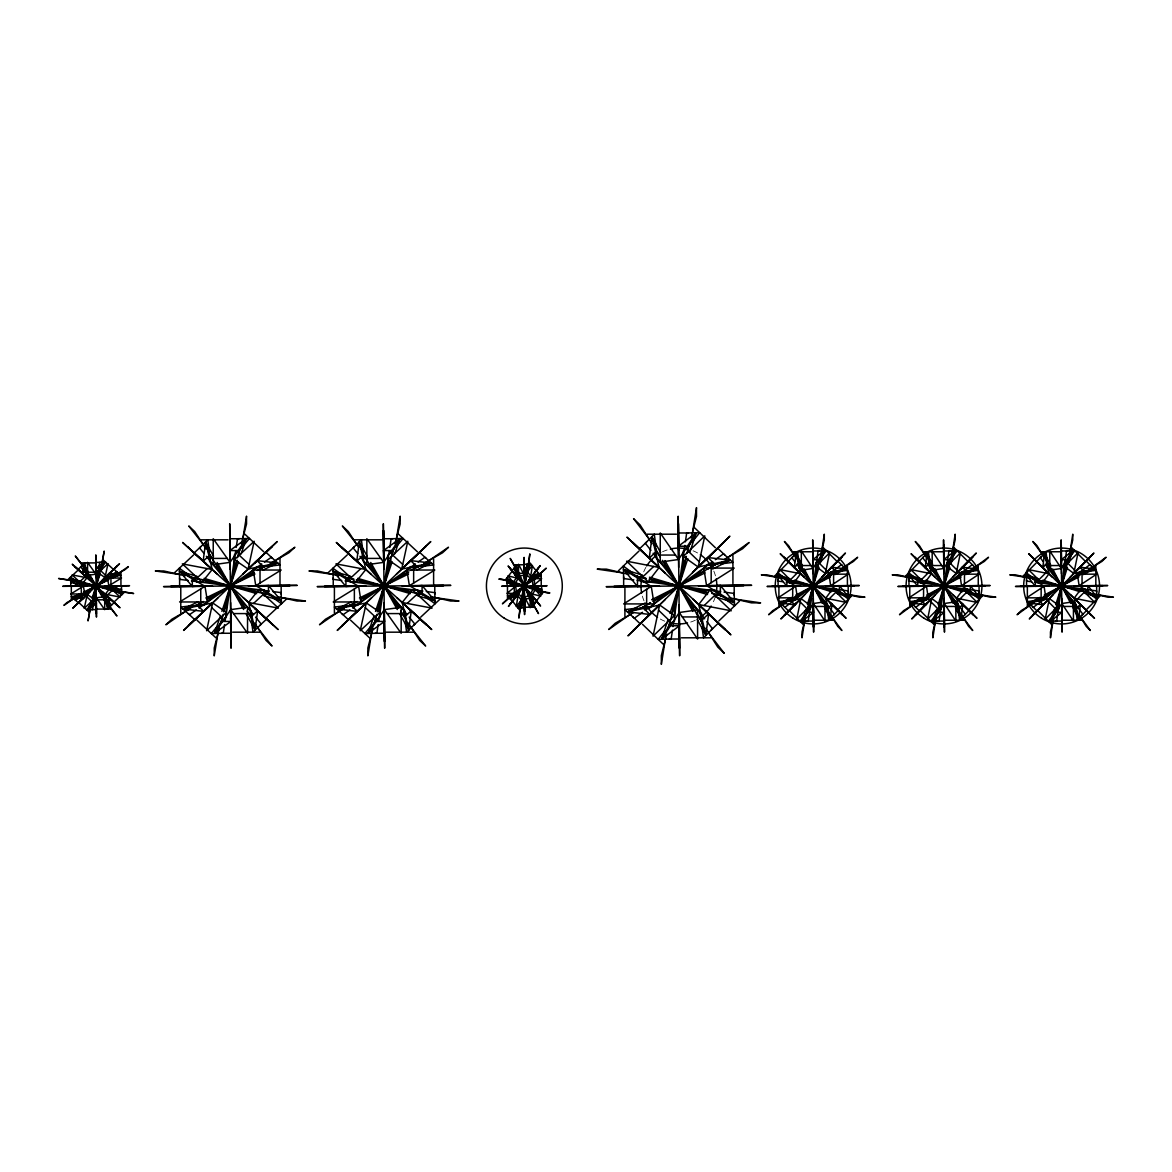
<?xml version="1.0" encoding="UTF-8"?>
<svg xmlns="http://www.w3.org/2000/svg" width="1172" height="1172" viewBox="0 0 1172 1172"><rect width="100%" height="100%" fill="white"/><g stroke="black" fill="none" stroke-linecap="round" stroke-linejoin="round"><path stroke-width="0.75" stroke-dasharray="5 3.75" d="M715.213 597.031A37.929 37.929 0 0 1 711.961 604.635M695.318 620.208A37.929 37.929 0 0 1 689.107 622.537M664.788 621.204A37.929 37.929 0 0 1 658.869 618.201M644.029 600.884A37.929 37.929 0 0 1 641.978 594.6M643.721 571.863A37.929 37.929 0 0 1 645.875 567.365M662.517 551.792A37.929 37.929 0 0 1 668.729 549.463M693.062 550.796A37.929 37.929 0 0 1 698.966 553.799M713.807 571.116A37.929 37.929 0 0 1 715.858 577.4"/><path stroke-width="1.5" d="M520.002 580.667L509.864 568.054L516.046 575.686L515.065 574.632L515.944 565.842L532.777 606.202L533.626 597.368L532.659 596.314L538.842 603.946L536.615 601.295M520.031 608.4L518.859 618.113L520.925 603.829M528.66 563.6L529.847 553.887L527.781 568.171M804.314 577.4L783.746 557.052L796.286 569.358L794.323 567.658L796.096 553.492L798.938 563.043L827.373 608.957L830.245 618.582L824.546 607.726M831.988 604.342L827.373 608.957L830.216 618.508L831.988 604.342L830.025 602.628L842.551 614.948L821.982 594.6M935.183 577.4L914.614 557.052L927.155 569.358L925.191 567.658L926.949 553.492L929.806 563.043L958.227 608.957L961.113 618.582L955.414 607.726M962.842 604.342L958.227 608.957L961.069 618.508L962.842 604.342L960.879 602.628L973.419 614.948L952.851 594.6M1052.178 576.829L1042.772 567.658L1044.545 553.492L1047.387 563.043L1075.808 608.957L1078.694 618.582L1072.995 607.726M1080.423 604.342L1075.808 608.957L1078.665 618.508L1080.423 604.342L1078.474 602.628L1091 614.948L1070.432 594.6M664.978 572.976L632.543 542.211L652.321 560.831L649.215 558.253L652.013 536.835L656.496 551.265L660.393 557.315M662.341 560.333L701.339 620.735L705.822 635.165L708.62 613.747L705.529 611.154L725.292 629.789L692.857 599.024M78.085 569.372L74.818 566.486L83.915 574.778L82.48 573.635L83.769 564.084L88.164 571.877M89.731 580.199L72.254 564.215L87.036 577.752L72.107 574.939L81.967 584.125L87.036 577.752L83.769 564.084L85.834 570.515L106.33 601.573L108.483 607.916L109.772 598.365L108.351 597.207L117.42 605.514L102.521 591.801M205.935 563.571L203.108 561.271L205.671 542.167L210.389 558.487M247.058 611.066L250.984 616.955L255.1 629.833L257.664 610.729L254.837 608.429M359.555 563.571L356.728 561.271L359.291 542.167L363.408 555.045L398.714 608.107M403.769 611.813L408.72 629.833L411.284 610.729L408.457 608.429M672.45 630.17L671.16 639.018L658.151 639.341L664.949 630.858M672.977 626.624L673.754 621.307M674.53 616.018L683.833 552.452M684.096 550.693L684.873 545.376M685.386 541.83L686.689 532.982L699.684 532.659L691.758 542.563M224.57 624.573L223.251 633.261L211.312 633.539L216.908 626.756M225.083 621.101L234.898 556.099M235.162 554.371L235.689 550.899M236.202 547.427L237.52 538.739L249.46 538.461L241.622 547.954M378.19 624.573L376.871 633.261L364.932 633.539L370.528 626.756M378.703 621.101L388.518 556.099M388.782 554.371L389.309 550.899M389.822 547.427L391.14 538.739L403.08 538.461L396.356 546.606M804.402 622.142L802.014 637.802L802.014 631.986L805.193 618.86M821.909 549.858L824.297 534.198L824.297 540.014L820.708 554.796M935.256 622.142L932.868 637.802L932.868 631.986L936.457 617.205M952.763 549.858L955.151 534.198L955.151 540.014L951.576 554.796M1052.852 622.142L1050.464 637.802L1050.464 631.986L1053.643 618.86M1070.358 549.858L1072.746 534.198L1072.746 540.014L1069.157 554.796M665.11 640.674L661.345 664.363L661.345 655.573L666.78 634.037M692.725 531.326L696.49 507.637L696.49 516.427L691.055 537.963M89.79 610.363L88.047 620.926L90.654 607.037M102.462 561.637L104.191 551.074L101.598 564.963M217.699 634.726L214.242 655.851L214.242 648.013L219.428 628.089M243.073 537.274L246.53 516.149L246.53 523.987L241.344 543.911M371.319 634.726L367.862 655.851L367.862 648.013L373.048 628.089M396.693 537.274L400.15 516.149L400.15 523.987L394.964 543.911M526.755 573.518L521.218 602.291L522.976 600.328L522.976 593.135M527.092 571.746L529.744 564.215L524.177 569.709L524.265 571.306L524.192 560.421L524.265 578.353M686.118 556.612L669.168 625.76L661.653 639.136L679.467 625.76L679.189 605.88M686.968 553.155L688.667 546.24L696.183 532.864L690.059 551.719M524.426 607.726L524.514 611.579L524.426 600.694L524.514 602.291L518.976 607.726L529.744 564.215L524.236 575.13L518.522 576.214L518.522 564.274L524.236 575.13L524.118 557.389L524.573 607.726L521.364 607.726M223.222 614.348L221.435 621.438L214.535 633.363L220.19 616.457M224.116 610.817L236.656 561.183M237.55 557.652L239.337 550.562L246.237 538.637L241.139 553.858M376.842 614.348L375.055 621.438L368.155 633.363L373.809 616.457M377.736 610.817L392.957 550.562L399.857 538.637L394.774 553.858M670.135 620.794L668.875 625.76L674.53 620.97L674.53 603.39M672.332 612.092L686.382 556.436M687.7 551.206L688.55 547.895M222.314 617.014L221.156 621.438L226.343 617.175L226.343 601.5M223.662 611.843L237.11 560.157M238.458 554.986L239.615 550.562L234.415 554.825L234.415 570.5M375.934 617.014L374.776 621.438L379.977 617.175L379.977 601.5M377.281 611.843L390.73 560.157M392.078 554.986L393.235 550.562L388.035 554.825L388.035 570.5M805.853 609.425L802.205 621.131L806.966 612.282L819.331 559.718L824.092 550.869L820.444 562.575M807.42 604.4L818.994 567.233M936.721 609.425L933.073 621.131L937.834 612.282L950.199 559.718L954.96 550.869L950.785 564.259M938.171 604.767L949.862 567.233M1054.302 609.425L1050.654 621.131L1055.415 612.282L1067.78 559.718L1072.541 550.869L1068.893 562.575M1055.752 604.767L1067.443 567.233M678.661 567.351L678.412 523.576L678.661 550.166L678.368 546.24L696.139 532.982L678.559 559.498L660.246 532.982L660.246 562.12L678.559 559.498L678.192 516.207L679.643 655.793L679.277 612.502L697.589 639.018L697.589 609.88L679.277 612.502L661.697 639.018L667.776 620.281M670.003 613.425L687.832 558.575M96.236 594.321L96.353 613.82L96.236 601.968L96.368 603.727L88.208 609.63L91.035 601.221M92.075 598.086L100.162 573.914M101.217 570.779L104.059 562.311L95.87 568.274L96.001 570.032L95.884 558.18L96.001 577.679M221.889 611.374L238.473 561.842M375.509 611.374L392.093 561.842M524.426 593.647L524.573 614.611L524.47 596.87L530.183 607.726L530.183 595.786L524.47 596.87L518.976 607.726L521.306 602.291L527.4 569.709L529.729 564.274M518.976 607.726L521.306 602.291L524.514 602.291M812.811 559.718L824.077 550.957L819.331 559.718L812.811 559.718L812.972 572.859M813.5 612.282L802.234 621.043L806.966 612.282L813.5 612.282L813.324 609.689L813.471 627.254L813.309 598.335M943.665 559.718L954.931 550.957L950.199 559.718L943.665 559.718L943.841 562.311L943.694 544.746L943.856 573.665M944.354 612.282L933.088 621.043L937.834 612.282L944.354 612.282L944.192 609.689L944.339 627.254L944.178 598.335M1061.261 559.718L1072.512 550.957L1067.78 559.718L1061.261 559.718L1061.422 562.311L1061.275 544.746L1061.436 573.665M1061.949 612.282L1050.683 621.043L1055.415 612.282L1061.949 612.282L1061.773 609.689L1061.92 627.254L1061.759 598.335M696.139 532.982L688.667 546.24L678.368 546.24M661.697 639.018L669.168 625.76L679.467 625.76M104.059 562.311L100.602 568.274L91.65 603.727L88.193 609.689L96.294 597.808L104.704 596.651L104.704 609.63L96.294 597.808L96.456 617.102L95.796 554.898L95.958 574.192L87.548 575.349L87.548 562.37L95.958 574.192L104.03 562.37L100.602 568.274L95.87 568.274M88.208 609.63L91.65 603.727L100.733 568.274L98.14 570.412L98.14 578.25M229.888 550.562L246.208 538.739L239.337 550.562L229.888 550.562L230.137 554.063L229.917 530.359L230.151 569.372M230.884 621.438L214.564 633.261L221.435 621.438L230.884 621.438L230.635 617.937L230.855 641.641L230.62 602.628M383.508 550.562L399.828 538.739L392.957 550.562L383.508 550.562L383.757 554.063L383.537 530.359L383.771 569.372M384.504 621.438L368.184 633.261L375.055 621.438L384.504 621.438L384.255 617.937L384.475 641.641L384.24 602.628M525.891 572.258L530.843 564.142L526.77 564.274L521.921 607.726L517.863 607.858L522.815 599.742M824.077 550.957L812.928 568.479L801.311 570.207L801.311 550.957L812.928 568.479L812.694 539.867L813.617 632.133L813.383 603.521L824.985 601.793L824.985 621.043L813.383 603.521L802.234 621.043M954.931 550.957L943.782 568.479L932.179 570.207L932.179 550.957L943.782 568.479L943.548 539.867L944.471 632.133L944.236 603.521L955.854 601.793L955.854 621.043L944.236 603.521L933.088 621.043M1072.512 550.957L1061.363 568.479L1049.76 570.207L1049.76 550.957L1061.363 568.479L1061.143 539.867L1062.066 632.133L1061.832 603.521L1073.435 601.793L1073.435 621.043L1061.832 603.521L1050.683 621.043M246.208 538.739L230.049 562.37L213.231 564.714L213.231 538.739L230.049 562.37L229.712 523.781L231.045 648.219L230.723 609.63L247.541 607.286L247.541 633.261L230.723 609.63L214.564 633.261M399.828 538.739L383.669 562.37L366.851 564.714L366.851 538.739L383.669 562.37L383.347 523.781L384.665 648.219L384.343 609.63L401.161 607.286L401.161 633.261L384.343 609.63L368.184 633.261M528.587 580.521L538.622 567.775L532.542 575.54L533.392 574.324L540.365 575.423L508.296 596.607L515.314 597.676L516.149 596.46L510.084 604.225L520.104 591.479M821.294 557.286L826.319 550.737L818.071 550.957L808.226 621.043L799.978 621.263L805.018 614.714M807.025 612.092L810.042 608.165M948.133 562.516L950.14 559.908M952.147 557.286L957.187 550.737L948.939 550.957L939.094 621.043L930.846 621.263L935.871 614.714M937.878 612.092L939.9 609.484M1069.743 557.286L1074.768 550.737L1066.52 550.957L1056.675 621.043L1048.427 621.263L1053.452 614.714M1055.474 612.092L1058.492 608.165M540.365 575.423L535.663 577.181L513.043 594.819L508.296 596.607L518.332 593.779L516.266 606.554L522.976 598.116L518.332 593.779L508.428 606.422L540.263 565.578L530.374 578.221L525.73 573.884L532.44 565.446L530.374 578.221L540.365 575.423L535.663 577.181L512.97 594.731L515.328 594.907L519.372 589.824M534.447 604.019L536.717 601.163L511.974 570.837L514.244 567.981M505.41 579.803L511.871 571.687M515.065 574.632L517.35 571.76L515.944 565.842L518.171 578.426L514.728 584.271L508.018 575.833L518.171 578.426L508.106 565.973L511.974 570.837M513.102 582.22L516.471 577.986M529.334 582.176L533.377 577.093L535.721 577.269L533.392 574.324M532.235 594.014L535.604 589.78M533.626 597.368L531.356 600.24L532.762 606.158L530.535 593.574L533.978 587.729L540.688 596.167L530.535 593.574L540.585 606.027L528.704 591.333M536.835 600.313L543.295 592.197M686.089 549.624L688.36 546.797M668.348 626.61L671.746 622.376M98.375 571.057L100.455 568.523M102.535 566.003L105.67 562.223L99.693 562.37L92.559 609.63L86.582 609.777L89.702 605.997M91.782 603.477L93.863 600.943M791.437 597.398L780.567 603.097L794.806 604.825L796.521 602.877L784.2 615.403L804.549 594.834M834.874 574.602L845.73 568.903L831.49 567.175L829.776 569.123L842.097 556.597L821.762 577.166M952.616 577.166L972.965 556.597L960.644 569.138L962.359 567.175L976.51 568.947L966.973 571.79L921.06 600.211L911.508 603.053L925.675 604.825L927.389 602.877L915.068 615.403L935.403 594.834M1070.212 577.166L1090.546 556.597L1078.24 569.138L1079.939 567.175L1094.106 568.947L1084.554 571.79L1038.641 600.211L1029.104 603.053L1043.256 604.825L1044.97 602.877L1032.649 615.403L1052.998 594.834M645.201 602.979L627.533 611.872L649.991 614.48L652.687 611.52L633.261 630.477L665.344 599.361M693.385 571.76L707.844 557.52L730.185 560.187L715.125 564.494L653.727 600.958M80.385 593.691L72.517 597.53L82.831 598.702L84.076 597.383L75.154 605.821L89.892 591.963M103.444 581.839L109.392 576.302L112.849 576.507L119.676 574.5L109.406 573.298L108.176 574.617L117.097 566.179L72.723 608.209L87.27 594.468L94.097 599.17L84.238 608.356L87.27 594.468L72.576 597.5L79.491 595.581L112.761 576.419L119.72 574.47L111.853 578.309M203.459 601.514L197.13 605.162L183.301 609L203.811 611.388L206.287 608.751M257.313 570.486L263.641 566.838L277.471 563L256.961 560.612L254.47 563.249L272.329 546.342L242.853 574.09M357.079 601.514L350.75 605.162L336.921 609L357.431 611.388L359.921 608.751L342.063 625.658L371.539 597.91M410.933 570.486L417.261 566.838L431.091 563L410.581 560.612L408.09 563.249L425.949 546.342L396.473 574.09M788.697 611.11L845.452 553.052L825.381 573.445L815.946 566.472L829.556 552.847L825.381 573.445L845.657 568.947L836.105 571.79L790.192 600.211L780.567 603.097L800.93 598.555L810.365 605.528L796.74 619.153L800.93 598.555L780.86 618.948L788.697 611.11L784.097 606.495M911.508 603.053L931.784 598.555L927.609 619.153L941.219 605.528L931.784 598.555L911.713 618.948L976.32 553.052L956.235 573.445L946.8 566.472L960.425 552.847L956.235 573.445L976.51 568.947L965.728 574.602M1029.104 603.053L1049.365 598.555L1045.19 619.153L1058.814 605.528L1049.365 598.555L1029.294 618.948L1093.901 553.052L1073.83 573.445L1064.396 566.472L1078.006 552.847L1073.83 573.445L1094.106 568.947L1083.324 574.602M796.096 553.492L800.593 573.767L779.995 569.592L793.62 583.202L800.593 573.767L780.2 553.697L788.053 561.549L792.653 556.934M774.707 576.009L787.818 562.897M794.323 567.658L798.938 563.043L796.052 553.418L802.571 565.827M790.324 579.906L797.15 573.079M803.054 592.168L794.836 600.372L790.06 600.079L836.237 571.921L831.461 571.628L823.257 579.832M829.146 598.921L835.988 592.094M838.478 609.103L851.59 595.991M833.658 615.066L838.258 610.451L846.096 618.303L825.703 598.233L832.691 588.798L846.301 602.408L825.703 598.233L830.216 618.508M926.949 553.492L931.462 573.767L910.864 569.592L924.474 583.202L931.462 573.767L911.069 553.697L918.907 561.549L923.507 556.934M905.575 576.009L918.687 562.897M925.191 567.658L929.806 563.043L926.92 553.418L932.619 564.274M921.177 579.906L928.019 573.079M933.908 592.168L925.704 600.372L920.928 600.079L923.814 598.321M954.111 579.832L962.329 571.628L967.105 571.921L964.219 573.679M960.014 598.921L966.856 592.094M969.347 609.103L982.458 595.991M964.512 615.066L969.127 610.451L976.965 618.303L956.572 598.233L963.545 588.798L977.17 602.408L956.572 598.233L961.069 618.508M1044.545 553.492L1049.043 573.767L1028.445 569.592L1042.069 583.202L1049.043 573.767L1028.65 553.697L1036.487 561.549L1041.102 556.934M1023.156 576.009L1036.268 562.897M1042.772 567.658L1047.387 563.043L1044.501 553.418L1051.02 565.827M1038.758 579.906L1045.6 573.079M1051.504 592.168L1043.285 600.372L1038.509 600.079L1084.686 571.921L1079.91 571.628L1071.706 579.832M1077.595 598.921L1084.437 592.094M1086.927 609.103L1100.039 595.991M1082.093 615.066L1086.708 610.451L1094.545 618.303L1074.153 598.233L1081.141 588.798L1094.751 602.408L1074.153 598.233L1078.665 618.508M650.577 602.833L642.71 607.506L627.533 611.872L659.631 604.986L653.038 636.147L674.515 615.549L659.631 604.986L627.972 635.839L729.863 536.161L698.204 567.014L683.32 556.451L704.797 535.853L698.204 567.014L730.185 560.187M705.163 560.48L724.574 541.523L692.491 572.639M652.013 536.835L659.118 567.497L626.624 561.183L648.101 581.781L659.118 567.497L626.947 537.142L639.326 549.009L646.592 542.035M618.289 570.896L638.974 551.06M649.215 558.253L656.496 551.265L651.954 536.717L660.642 552.613M642.901 576.785L653.683 566.442M662.986 595.317L650.035 607.741L642.505 607.301L645.538 605.528M694.85 576.683L707.8 564.259L715.33 564.699L707.888 569.05M704.152 605.558L714.935 595.215M708.62 613.747L701.339 620.735L705.896 635.283L697.193 619.387M718.861 620.94L739.547 601.104M711.258 629.965L718.509 622.991L730.889 634.858L698.717 604.503L709.734 590.219L731.211 610.817L698.717 604.503L705.822 635.165M183.301 609L212.674 602.921L206.609 630.712L226.343 612.341L212.674 602.921L183.594 630.433L277.178 541.567L248.098 569.079L234.429 559.659L254.163 541.288L248.098 569.079L277.471 563M336.921 609L366.294 602.921L360.229 630.712L379.962 612.341L366.294 602.921L337.214 630.433L430.798 541.567L401.718 569.079L388.049 559.659L407.783 541.288L401.718 569.079L431.091 563M206.287 608.737L188.443 625.658L217.919 597.91M81.278 566.398L77.938 569.504L119.998 607.785L105.216 594.248L110.271 587.875L120.145 597.061L105.216 594.248L108.483 607.916M68.284 579.261L77.777 570.427M82.48 573.635L85.834 570.515L83.769 564.084M79.579 581.898L84.531 577.283M88.808 590.161L82.86 595.698L79.403 595.493L72.576 597.5M102.36 580.037L119.529 563.791L104.982 577.532L98.14 572.83L108.014 563.644L104.982 577.532L119.676 574.5M107.721 594.717L112.673 590.102M109.772 598.365L106.418 601.485L108.513 607.96L104.088 600.123M114.475 601.573L123.968 592.739M110.974 605.602L114.314 602.496M205.671 542.167L212.205 569.504L182.349 563.879L202.082 582.235L212.205 569.504L182.642 542.446L194.01 553.023L200.69 546.811M174.701 572.537L193.688 554.854M203.108 561.271L209.788 555.045L205.613 542.065L213.568 556.187M197.306 577.781L207.21 568.567M215.751 594.307L203.855 605.382L196.94 604.986L201.115 602.613M245.021 577.693L256.917 566.618L263.832 567.014L259.657 569.387M253.562 603.433L263.466 594.219M257.664 610.729L250.984 616.955L255.159 629.935L246.31 614.245M267.084 617.146L286.071 599.463M260.081 625.189L266.762 618.977L278.13 629.554L248.567 602.496L258.69 589.765L278.423 608.122L248.567 602.496L255.1 629.833M359.291 542.167L365.825 569.504L335.968 563.879L355.702 582.235L365.825 569.504L336.261 542.446L347.63 553.023L354.31 546.811M328.321 572.537L347.308 554.854M356.728 561.271L363.408 555.045L359.233 542.065L367.188 556.187M350.926 577.781L360.83 568.567M369.37 594.307L357.475 605.382L350.56 604.986L354.735 602.613M398.641 577.693L410.537 566.618L417.452 567.014L413.277 569.387M407.182 603.433L417.086 594.219M399.93 614.245L408.779 629.935L404.604 616.955L411.284 610.729M420.704 617.146L439.69 599.463M413.701 625.189L420.382 618.977L431.75 629.554L402.186 602.496L412.31 589.765L432.043 608.122L402.186 602.496L408.72 629.833M508.707 597.998L502.422 603.829L511.549 595.816M539.999 574.002L546.284 568.171L537.157 576.185M688.96 546.24L683.305 551.03L683.305 568.61M781.402 605.367L768.642 614.743L772.758 610.641L785.738 602.716M844.895 566.633L857.655 557.257L853.553 561.359L840.573 569.284M912.27 605.367L899.51 614.743L903.612 610.641L916.592 602.716M975.763 566.633L988.523 557.257L984.407 561.359L971.427 569.284M1029.851 605.367L1017.091 614.743L1021.193 610.641L1034.187 602.716M1093.344 566.633L1106.104 557.257L1102.002 561.359L1089.022 569.284M642.534 612.311L634.345 618.215L624.91 609.63L636.953 608.122M645.259 610.334L712.576 561.666M715.301 559.689L723.49 553.785L732.925 562.37L720.883 563.879M628.851 615.285L608.722 629.496L615.197 623.284L633.407 612.634M728.984 556.715L749.113 542.504L742.638 548.716L724.428 559.366M196.281 609.923L189.439 614.729L180.781 607.067L190.933 605.821M199.006 608.004L261.766 563.996M264.491 562.077L271.333 557.271L279.991 564.933L268.139 566.384M349.901 609.923L343.059 614.729L334.401 607.067L344.553 605.821M352.625 608.004L415.386 563.996M418.111 562.077L424.953 557.271L433.611 564.933L421.759 566.384M73.133 599.053L63.889 605.382L66.863 602.613L125.389 569.387L128.363 566.618L119.119 572.947M184.4 612.106L165.897 624.764L171.859 619.226L190.67 608.546M276.372 559.894L294.875 547.236L288.913 552.774L270.102 563.454M338.019 612.106L319.517 624.764L325.479 619.226L344.29 608.546M429.992 559.894L448.495 547.236L442.533 552.774L423.722 563.454M928.136 595.684L959.883 576.316M647.061 604.635L649.962 602.95M652.848 601.251L704.987 570.749M206.624 599.698L254.148 572.302M360.244 599.698L407.768 572.302M206.975 599.288L253.797 572.712M360.595 599.288L408.882 571.877M795.744 595.142L830.567 576.858M922.291 597.398L911.435 603.097L921.06 600.211L925.675 604.825M926.598 595.142L961.084 577.049M1039.886 597.398L1029.016 603.097L1038.641 600.211L1043.256 604.825M1044.193 595.142L1079.002 576.858M651.617 599.742L704.973 572.888M712.635 569.021L730.303 560.128L715.125 564.494L707.844 557.52M83.534 592.153L108.718 579.847M197.834 601.91L183.184 609.059L197.13 605.162L203.811 611.388M205.818 597.998L254.954 574.002M262.938 570.09L277.588 562.941L263.641 566.838L256.961 560.612M351.454 601.91L336.804 609.059L350.75 605.162L357.431 611.388M359.438 597.998L408.574 574.002M416.558 570.09L431.208 562.941L417.261 566.838L410.581 560.612M508.34 596.577L513.043 594.819L515.314 597.676M845.657 568.947L836.105 571.79L831.49 567.175M780.655 603.053L790.192 600.211L794.806 604.825M976.51 568.947L966.973 571.79L962.359 567.175M1094.106 568.947L1084.554 571.79L1079.939 567.175M627.65 611.813L642.71 607.506L649.991 614.48M533.157 577.65L541.23 576.316L538.27 572.8L510.421 599.2L507.476 595.684L513.922 594.614M831.036 572.522L835.944 571.877M840.851 571.233L847.4 570.383L841.408 564.699L784.888 607.301L778.911 601.617L795.275 599.478M961.89 572.522L978.254 570.383L972.277 564.699L915.757 607.301L909.765 601.617L926.129 599.478M1079.485 572.522L1084.393 571.877M1089.301 571.233L1095.835 570.383L1089.857 564.699L1033.338 607.301L1027.361 601.617L1043.725 599.478M708.84 565.402L715.726 564.538M642.11 607.462L648.995 606.598M109.084 576.917L120.936 575.467L116.599 571.643L75.653 600.357L71.316 596.533L83.168 595.083M256.287 567.834L264.755 566.794M409.907 567.834L418.375 566.794M196.017 605.206L204.485 604.166M349.637 605.206L358.105 604.166M530.433 585.897L544.687 585.795L536.029 585.897L537.303 585.78L541.625 592.768L507.037 579.217L511.402 586.22L512.677 586.103L504.019 586.205L507.08 586.103M789.738 578.704L778.018 575.056L786.866 586.352L789.459 586.176M836.574 593.296L848.279 596.944L839.43 585.648L836.837 585.824L854.417 585.678L825.484 585.839M965.757 592.768L979.147 596.944L970.299 592.182L917.735 579.818L908.974 575.086L917.735 586.352L920.328 586.176L902.748 586.322L931.681 586.161M970.299 585.648L970.299 592.182L979.059 596.914L970.299 585.648L967.706 585.824L985.271 585.678L956.352 585.839M1073.933 585.839L1102.852 585.678L1085.287 585.839L1087.88 585.648L1096.64 596.914L1087.88 592.182L1035.316 579.818L1026.555 575.086L1035.316 586.352L1037.909 586.176L1020.343 586.322L1049.262 586.161M646.094 578.602L637.465 576.653L623.65 569.475L637.465 586.527L641.553 586.264L613.85 586.483L659.47 586.249M711.741 593.398L720.37 595.347L734.199 602.525L720.37 585.473L716.282 585.736L743.986 585.517L698.365 585.751M105.055 585.897L126.019 585.78L113.288 585.897L115.164 585.766L121.507 593.369L70.672 578.616L77.088 586.234L78.963 586.117L66.233 586.22L70.745 586.103M199.225 579.173L192.311 577.664L179.609 571.277L192.311 586.469L196.061 586.234L170.614 586.44L212.513 586.22M261.546 592.827L268.461 594.336L281.163 600.723L268.461 585.531L264.711 585.766L290.158 585.561L248.259 585.78M352.845 579.173L345.93 577.664L333.229 571.277L345.93 586.469L349.681 586.234L324.234 586.44L366.133 586.22M415.166 592.827L422.081 594.336L434.783 600.723L422.081 585.531L418.331 585.766L443.778 585.561L401.879 585.78M771.894 586.322L800.813 586.161M518.273 586.103L501.616 586.278L515.709 586.147L507.08 593.34L516.574 593.34L515.709 586.147L507.08 579.232L511.402 582.162L537.303 589.838L541.654 592.783L532.982 585.854L541.625 578.66L532.132 578.66L532.982 585.854L547.09 585.722L507.08 586.278L507.08 582.25M778.105 586.454L859.296 585.546L830.67 585.766L828.941 574.163L848.191 574.163L830.67 585.766L848.191 596.914L839.43 592.182L786.866 579.818L778.018 575.056L795.627 586.234L797.37 597.837L778.105 597.837L795.627 586.234L767.015 586.454L778.105 586.454L778.105 579.95M908.974 575.086L926.495 586.234L908.974 597.837L928.224 597.837L926.495 586.234L897.869 586.454L990.15 585.546L961.538 585.766L959.795 574.163L979.059 574.163L961.538 585.766L979.059 596.914M1026.555 575.086L1044.076 586.234L1026.555 597.837L1045.82 597.837L1044.076 586.234L1015.465 586.454L1107.73 585.546L1079.119 585.766L1077.39 574.163L1096.64 574.163L1079.119 585.766L1096.64 596.914L1085.023 593.296M79.462 582.25L115.164 590.292L121.566 593.384L108.82 585.839L121.507 578.016L107.56 578.016L108.82 585.839L129.55 585.692L70.745 586.308L70.745 581.913M179.609 571.277L204.997 586.308L179.609 601.968L207.517 601.968L204.997 586.308L163.538 586.615L297.234 585.385L255.774 585.692L253.255 570.032L281.163 570.032L255.774 585.692L281.163 600.723M333.229 571.277L358.617 586.308L333.229 601.968L361.137 601.968L358.617 586.308L317.158 586.615L450.854 585.385L409.394 585.692L406.874 570.032L434.783 570.032L409.394 585.692L434.783 600.723M623.65 569.475L651.28 586.352L623.65 603.917L654.02 603.917L651.28 586.352L606.144 586.689L751.692 585.311L706.555 585.648L703.815 568.083L734.199 568.083L706.555 585.648L734.199 602.525M678.192 532.982L688.462 532.982M647.193 534.198L676.434 534.198M229.712 538.739L239.161 538.739M383.347 538.739L392.781 538.739M201.232 539.823L228.1 539.823M354.852 539.823L381.72 539.823M812.694 550.957L819.199 550.957M943.548 550.957L950.067 550.957M1061.143 550.957L1067.648 550.957M793.034 551.763L811.581 551.763M923.902 551.763L942.434 551.763M1041.483 551.763L1060.015 551.763M660.246 555.059L675.497 555.059M213.231 558.414L227.236 558.414M366.851 558.414L380.856 558.414M95.796 562.37L100.514 562.37M81.557 562.912L94.976 562.912M524.118 564.274L527.327 564.274M514.435 564.772L523.576 564.772M801.311 565.549L810.98 565.549M932.179 565.549L941.834 565.549M1049.76 565.549L1059.429 565.549M524.177 569.709L527.4 569.709L525.73 571.672L525.73 578.865M87.548 572.214L94.551 572.214M518.522 573.313L523.283 573.313M660.788 581.781L642.461 581.781L637.465 576.36L645.948 578.338M213.729 582.25L196.896 582.25L192.311 577.415L268.461 594.585L263.876 589.75L247.043 589.75M367.349 582.25L350.516 582.25L345.93 577.415L349.095 578.133M801.648 583.217L790.031 583.217L786.866 579.627L839.43 592.373L836.266 588.784L824.649 588.784M932.516 583.217L920.899 583.217L917.735 579.627L921.016 580.433M1050.097 583.217L1038.48 583.217L1035.316 579.627L1087.88 592.373L1084.715 588.784L1073.098 588.784M87.797 584.125L79.374 584.125L77.088 581.708L70.745 578.631L83.432 586.161L84.692 593.984L70.745 593.984L83.432 586.161L62.702 586.308L87.197 586.103M518.683 584.271L512.955 584.271L511.402 582.059M530.022 587.729L535.736 587.729L537.303 589.941M104.454 587.875L112.864 587.875L115.164 590.292L121.507 593.369M955.517 588.784L967.134 588.784L970.299 592.373L967.003 591.567M400.663 589.75L417.496 589.75L422.081 594.585L357.357 579.994M697.047 590.219L715.374 590.219L720.37 595.64L715.184 594.424M525.422 598.687L530.183 598.687M97.701 599.786L104.704 599.786M96.368 603.727L91.65 603.727L94.112 601.588L94.112 593.75M815.331 606.451L824.985 606.451M946.185 606.451L955.854 606.451M1063.766 606.451L1073.435 606.451M525.129 607.228L534.271 607.228M97.261 609.088L110.695 609.088M91.738 609.63L96.456 609.63M233.536 613.586L247.541 613.586M387.156 613.586L401.161 613.586M682.338 616.941L697.589 616.941M814.73 620.237L833.277 620.237M945.584 620.237L964.131 620.237M1063.18 620.237L1081.712 620.237M807.098 621.043L813.617 621.043M937.966 621.043L944.471 621.043M1055.547 621.043L1062.066 621.043M232.671 632.177L259.539 632.177M386.291 632.177L413.159 632.177M221.611 633.261L231.045 633.261M375.23 633.261L384.665 633.261M681.401 637.802L710.642 637.802M669.373 639.018L679.643 639.018M341.711 580.477L333.229 579.364L332.921 568.244L341.667 574.5M345.095 580.916L350.179 581.576M351.878 581.795L416.133 590.205M417.833 590.424L422.916 591.084M426.3 591.523L434.783 592.636L435.09 603.756L426.344 597.5M188.091 580.477L179.609 579.364L179.301 568.244L188.047 574.5M191.475 580.916L269.296 591.084M272.68 591.523L281.163 592.636L281.47 603.756L272.724 597.5M633.803 579.92L623.65 578.558L623.314 566.076L632.162 572.595M637.187 580.374L720.663 591.626M724.047 592.08L734.199 593.442L734.522 605.924L725.688 599.405M1031.375 581.752L1026.555 581.078L1026.35 572.83L1039.432 582.88L1034.598 582.206M1041.132 583.129L1082.064 588.871M1085.375 589.34L1096.64 590.922L1096.86 599.17L1086.385 591.128M923.551 583.129L964.483 588.871M782.94 581.752L778.105 581.078L777.9 572.83L790.983 582.88L786.148 582.206M792.682 583.129L833.614 588.871M836.94 589.34L848.191 590.922L848.411 599.17L837.936 591.128M331.647 574.192L308.954 570.969L317.378 570.969L338.781 575.804M436.365 597.808L459.058 601.031L450.634 601.031L431.003 596.592M178.027 574.192L155.334 570.969L163.758 570.969L185.161 575.804M282.745 597.808L305.438 601.031L297.014 601.031L277.383 596.592M69.939 580.096L58.6 578.485L75.301 581.297M122.298 591.904L133.652 593.515L116.951 590.703M621.922 572.756L597.222 569.138L606.378 569.138L628.837 574.353M735.913 599.244L760.613 602.862L751.457 602.862L729.013 597.647M1025.456 577.239L1009.795 574.851L1015.611 574.851L1030.393 578.441M1097.739 594.761L1113.4 597.149L1107.584 597.149L1094.458 593.955M907.875 577.239L892.214 574.851L898.016 574.851L912.798 578.441M980.158 594.761L995.819 597.149L990.003 597.149L975.221 593.559M777.021 577.239L761.346 574.851L767.162 574.851L781.944 578.441M849.29 594.761L864.951 597.149L859.149 597.149L846.008 593.955M514.991 584.345L533.714 587.655M506.538 580.565L498.818 579.085L501.689 579.085L547.016 592.915L549.873 592.915L542.153 591.435M356.317 579.935L411.694 592.065M202.697 579.935L258.074 592.065M70.672 578.616L77.088 581.839L115.164 590.161L115.164 585.766M649.552 579.378L708.284 592.622M350.692 578.485L354.017 579.232M649.244 579.1L706.95 592.519M922.657 580.829L965.362 591.171M350.662 576.331L333.112 571.247L345.93 577.664L345.93 586.469M357.68 578.367L410.332 593.633M417.349 595.669L434.9 600.753L422.081 594.336L422.081 585.531M197.043 576.331L179.492 571.247L192.311 577.664L192.311 586.469M204.06 578.367L256.712 593.633M263.729 595.669L281.28 600.753L268.461 594.336L268.461 585.531M642.564 575.13L623.519 569.446L637.465 576.653L637.465 586.527M649.478 577.21L707.522 594.541M715.272 596.87L734.317 602.555L720.37 595.347L720.37 585.473M1038.187 578.704L1026.467 575.056L1035.316 579.818L1035.316 586.352M1042.831 580.155L1079.998 591.728M922.261 579.232L908.886 575.056L917.735 579.818L917.735 586.352M925.616 580.272L962.417 591.728M794.382 580.155L831.549 591.728M1096.64 596.914L1087.88 592.182L1087.88 585.648M848.191 596.914L839.43 592.182L839.43 585.648M778.105 575.086L786.866 579.818L786.866 586.352M541.625 592.768L537.303 589.838L537.303 585.78M507.08 579.232L511.402 582.162L511.402 586.22M417.584 591.245L421.964 594.365M346.048 577.635L350.428 580.755M262.513 590.205L268.344 594.365M192.428 577.635L196.808 580.755M112.19 588.095L121.668 594.878L121.507 589.326L70.745 582.674L70.584 577.122L80.062 583.905M713.895 590.717L721.263 596.138M636.572 575.862L643.955 581.283M347.63 553.023L420.382 618.977M194.01 553.023L266.762 618.977M359.57 563.571L341.404 546.972L371.202 574.397M408.442 608.429L426.608 625.028L396.81 597.603M205.95 563.571L187.784 546.972L217.582 574.397M254.822 608.429L272.988 625.028L243.19 597.603M419.444 552.144L426.11 558.355M398.48 534.168L417.466 551.851M392.825 555.206L402.728 564.421M375.084 572.375L363.174 561.3L363.598 554.869L366.147 558.766M392.928 599.625L404.838 610.7L404.413 617.131L401.85 613.234M365.283 607.579L375.187 616.794M350.545 620.149L369.532 637.832M341.902 613.645L348.567 619.856M265.824 552.144L272.49 558.355M244.86 534.168L263.846 551.851M239.205 555.206L249.109 564.421M221.464 572.375L209.554 561.3L209.978 554.869L212.528 558.766M239.308 599.625L251.218 610.7L250.793 617.131L248.23 613.234M211.649 607.579L221.552 616.794M196.925 620.149L215.912 637.832M188.282 613.645L194.948 619.856M113.845 569.079L117.171 572.185M103.356 560.084L112.864 568.918M109.406 573.298L112.761 576.419M100.543 570.603L105.495 575.218M91.665 579.188L85.717 573.65L85.922 570.427L106.418 601.485L106.535 598.35L100.587 592.812M86.757 596.782L91.709 601.397M79.491 595.581L82.831 598.702M79.388 603.082L88.896 611.916M75.067 599.815L78.407 602.921M639.326 549.009L718.509 622.991M717.484 548.013L724.75 554.986M694.674 527.854L715.345 547.69M688.521 551.455L699.303 561.798M669.197 570.72L656.247 558.297L656.701 551.074L659.484 555.44M688.638 601.28L701.588 613.703L701.134 620.926L696.402 613.498M658.532 610.202L669.315 620.545M642.49 624.31L663.162 644.146M633.085 617.014L640.352 623.987M1036.487 561.549L1086.708 610.451M918.907 561.549L969.127 610.451M788.053 561.549L838.258 610.451M1044.735 569.358L1032.195 557.052L1052.764 577.4M1086.048 560.89L1090.663 565.505M1071.589 547.558L1084.701 560.67M1067.692 563.161L1074.534 570.002M1055.445 575.906L1047.226 567.688L1047.519 562.912L1075.676 609.088L1075.969 604.312L1067.765 596.094M1048.676 601.998L1055.503 608.839M1038.509 611.33L1051.606 624.442M1032.532 606.495L1037.147 611.11M968.468 560.89L973.068 565.505M953.993 547.558L967.105 560.67M950.111 563.161L956.938 570.002M937.849 575.906L929.645 567.688L929.938 562.912L958.095 609.088L958.388 604.312L950.17 596.094M931.081 601.998L937.922 608.839M920.914 611.33L934.025 624.442M914.951 606.495L919.551 611.11M837.614 560.89L842.214 565.505M823.14 547.558L836.251 560.67M819.243 563.161L826.084 570.002M806.995 575.906L798.777 567.688L799.07 562.912L827.242 609.088L827.52 604.312L819.316 596.094M800.227 601.998L807.054 608.839M790.06 611.33L803.172 624.442M357.68 553.492L353.153 547.895L361.372 539.823L363.042 551.704M359.95 556.29L363.349 560.494M364.477 561.886L406.933 614.318M409.204 617.117L414.859 624.105L406.64 632.177L405.439 623.694M204.06 553.492L199.518 547.895L207.752 539.823L209.422 551.704M206.331 556.29L253.313 614.318M255.584 617.117L261.239 624.105L253.02 632.177L251.819 623.694M536.395 570.427L538.666 573.284M529.275 562.164L535.736 570.295M527.356 571.848L530.726 576.082M521.32 579.744L517.262 574.646L515.929 565.798M527.385 592.256L531.429 597.354L531.297 600.313L519.797 576.609M517.98 595.918L521.35 600.152M512.97 601.705L519.43 609.836M510.025 598.716L512.296 601.573M355.951 543.193L342.356 525.979L348.304 531.517L358.822 547.573M412.061 628.807L425.656 646.021L419.708 640.483L408.237 622.977M202.331 543.193L188.736 525.979L194.684 531.517L206.155 549.023M258.441 628.807L272.036 646.021L266.088 640.483L254.617 622.977M82.099 564.596L75.301 555.997L84.018 567.512M110.153 607.404L116.951 616.003L108.234 604.488M650.929 550.386L645.318 543.251L654.284 534.198L655.968 546.577M653.17 553.243L656.54 557.52M657.668 558.956L704.665 618.757M706.906 621.614L712.517 628.749L703.552 637.802L702.101 627.196M648.38 537.977L633.569 518.669L640.058 524.88L652.086 543.793M709.456 634.023L724.267 653.331L717.791 647.12L705.764 628.207M1043.226 561.637L1040.297 557.74L1045.981 551.763L1047.05 559.938M1045.19 564.23L1082.899 614.26L1077.215 620.237L1075.295 605.514M929.557 566.823L922.716 557.74L928.4 551.763L929.469 559.938M930.539 568.112L957.495 603.888M958.462 605.177L965.318 614.26L959.634 620.237L958.564 612.062M794.792 561.637L791.847 557.74L797.531 551.763L798.601 559.938M796.74 564.23L834.449 614.26L828.765 620.237L826.846 605.514M1042.23 554.253L1032.854 541.493L1036.956 545.595L1044.882 558.59M1080.965 617.747L1090.356 630.507L1086.239 626.405L1079.207 614.861M924.649 554.253L915.259 541.493L919.375 545.595L927.286 558.59M963.369 617.747L972.76 630.507L968.658 626.405L960.732 613.41M793.796 554.253L784.405 541.493L788.507 545.595L796.433 558.59M832.516 617.747L841.906 630.507L837.79 626.405L830.758 614.861M400.678 611.066L404.604 616.955M209.788 555.045L245.095 608.107M370.118 564.816L397.894 607.184M216.498 564.816L244.274 607.184M663.367 561.549L694.469 610.451M514.816 566.325L510.186 558.399L516.764 570.339M533.89 605.675L538.519 613.601L532.586 602.994M370.733 562.472L397.279 609.528M217.113 562.472L243.659 609.528M89.555 574.353L102.697 597.647M664.993 560.568L692.842 611.432M1052.646 568.933L1070.739 603.404M934.875 568.596L953.158 603.404M804.197 568.933L822.29 603.404M518.273 573.474L517.409 571.687L531.356 600.24L532.777 606.202M363.525 555.103L364.009 558.487M250.149 611.813L250.867 616.897M106.11 599.639L107.443 609.088L111.56 605.06L80.692 566.94L84.809 562.912L86.142 572.361M700.167 613.044L701.383 621.893M1047.475 563.205L1048.12 568.112M799.026 563.205L799.67 568.112M530.989 597.09L532.044 607.228L534.842 603.521L513.849 568.479L516.647 564.772L517.174 569.841M812.987 562.311L812.826 544.746L812.987 573.665M679.174 621.834L679.423 648.424L679.174 604.649M1096.64 585.546L1096.64 592.05M1095.835 565.886L1095.835 584.418M1082.049 574.163L1082.049 583.832M1064.381 574.5L1064.381 562.882L1067.97 559.718L1055.225 612.282L1058.814 609.118L1058.814 597.5M1041.146 588.168L1041.146 597.837M1027.361 587.582L1027.361 606.114M1026.555 579.95L1026.555 586.454M979.059 585.546L979.059 592.05M978.254 565.886L978.254 584.418M964.468 574.163L964.468 583.832M946.8 574.5L946.8 562.882L950.375 559.718L937.644 612.282L941.233 609.118L941.233 597.5M923.565 588.168L923.565 597.837M909.765 587.582L909.765 606.114M908.974 579.95L908.974 586.454M848.191 585.546L848.191 592.05M847.4 565.886L847.4 584.418M833.6 574.163L833.6 583.832M815.932 574.5L815.932 562.882L819.521 559.718L806.79 612.282L810.365 609.118L810.365 597.5M792.697 588.168L792.697 597.837M778.911 587.582L778.911 606.114M734.199 585.311L734.199 595.156M732.925 555.572L732.925 583.612M711.184 568.083L711.184 582.718M646.651 589.282L646.651 603.917M624.91 588.388L624.91 616.428M623.65 576.844L623.65 586.689M541.625 585.722L541.625 589.75M541.23 573.533L541.23 585.018M534.432 578.66L534.432 584.652M514.274 587.348L514.274 593.34M507.476 586.982L507.476 598.467M434.783 585.385L434.783 594.16M433.611 558.868L433.611 583.876M413.643 570.032L413.643 583.07M354.369 588.93L354.369 601.968M334.401 588.124L334.401 613.132M333.229 577.84L333.229 586.615M281.163 585.385L281.163 594.16M279.991 558.868L279.991 583.876M260.023 570.032L260.023 583.07M200.749 588.93L200.749 601.968M180.781 588.124L180.781 613.132M179.609 577.84L179.609 586.615M121.507 585.692L121.507 590.087M120.936 572.434L120.936 584.931M110.944 578.016L110.944 584.535M81.308 587.465L81.308 593.984M77.088 581.839L77.088 586.234M71.316 587.069L71.316 599.566M716.195 579.012A37.929 37.929 0 0 1 716.575 590.542M711.126 606.041A37.929 37.929 0 0 1 701.003 616.838M687.525 622.947A37.929 37.929 0 0 1 672.728 623.416M657.507 617.307A37.929 37.929 0 0 1 648.072 608.078M641.641 592.988A37.929 37.929 0 0 1 641.26 581.458M646.71 565.959A37.929 37.929 0 0 1 655.5 556.158M670.325 549.053A37.929 37.929 0 0 1 685.107 548.584M700.343 554.693A37.929 37.929 0 0 1 709.763 563.922M921.837 582.88L908.974 581.078L908.754 572.83L921.837 582.88M979.059 590.922L966.182 589.12L979.265 599.17L979.059 590.922M513.424 584.066L507.08 582.953L506.978 577.84L513.424 584.066M541.625 589.047L535.282 587.934L541.728 594.16L541.625 589.047M504.312 618.201A37.929 37.929 0 0 0 562.267 587.26A37.929 37.929 0 0 0 506.48 552.539A37.929 37.929 0 0 0 504.312 618.201M793.107 618.201A37.929 37.929 0 0 0 851.062 587.26A37.929 37.929 0 0 0 795.29 552.539A37.929 37.929 0 0 0 793.107 618.201M923.976 618.201A37.929 37.929 0 0 0 981.931 587.26A37.929 37.929 0 0 0 926.144 552.539A37.929 37.929 0 0 0 923.976 618.201M1041.556 618.201A37.929 37.929 0 0 0 1099.512 587.26A37.929 37.929 0 0 0 1043.739 552.539A37.929 37.929 0 0 0 1041.556 618.201"/></g></svg>
